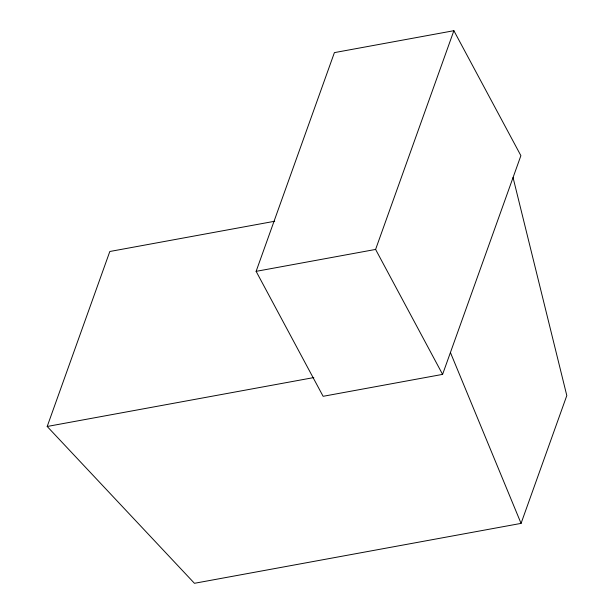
<?xml version="1.0" encoding="UTF-8"?>
<svg xmlns="http://www.w3.org/2000/svg" width="614" height="614" viewBox="0 0 614 614"><rect width="100%" height="100%" fill="white"/><g stroke="black" fill="none" stroke-linecap="round" stroke-linejoin="round"><path stroke-width="0.92" d="M513.051 177.53L566.806 395.577L521.063 523.389L194.446 583.3L47.194 426.477L109.822 251.494L274.696 221.255M256.122 271.35L334.407 52.62L453.884 30.7L520.887 155.657L442.594 374.387L323.118 396.306L256.122 271.35L375.599 249.43L453.884 30.7M47.194 426.477L313.815 377.572M375.599 249.43L442.594 374.387M450.423 352.513L521.063 523.389"/></g></svg>
